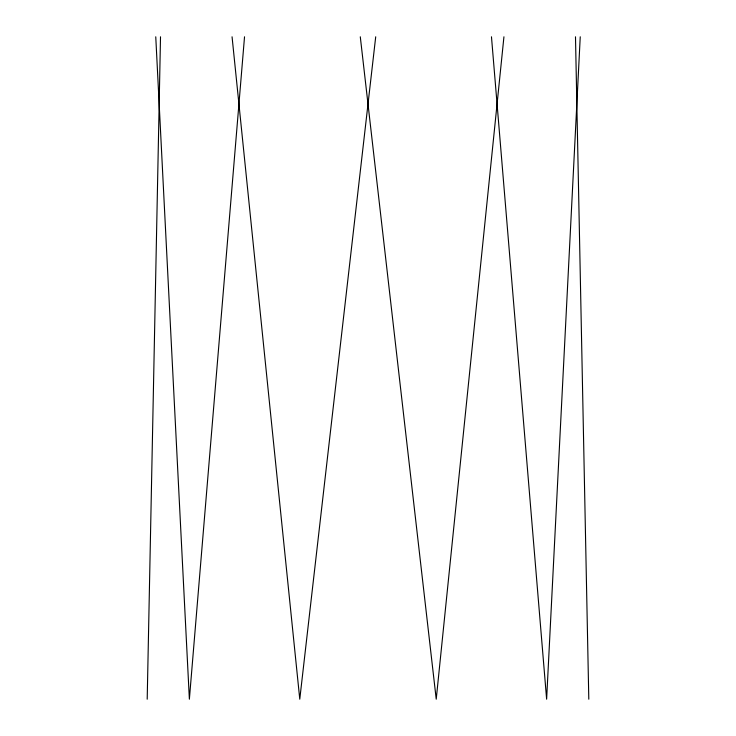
<?xml version="1.0" encoding="UTF-8"?>
<svg xmlns="http://www.w3.org/2000/svg" width="736" height="736" viewBox="0 0 736 736"><rect width="100%" height="100%" fill="white"/><g stroke="black" fill="none" stroke-linecap="round" stroke-linejoin="round"><path stroke-width="1.1" d="M147.2 699.2L160.512 36.8M580.244 36.8L546.627 699.2L491.473 36.8M244.527 36.8L189.373 699.2L155.756 36.8M503.939 36.8L436.227 699.2L360.29 36.8M375.71 36.8L299.773 699.2L232.061 36.8M575.488 36.8L588.8 699.2"/></g></svg>
